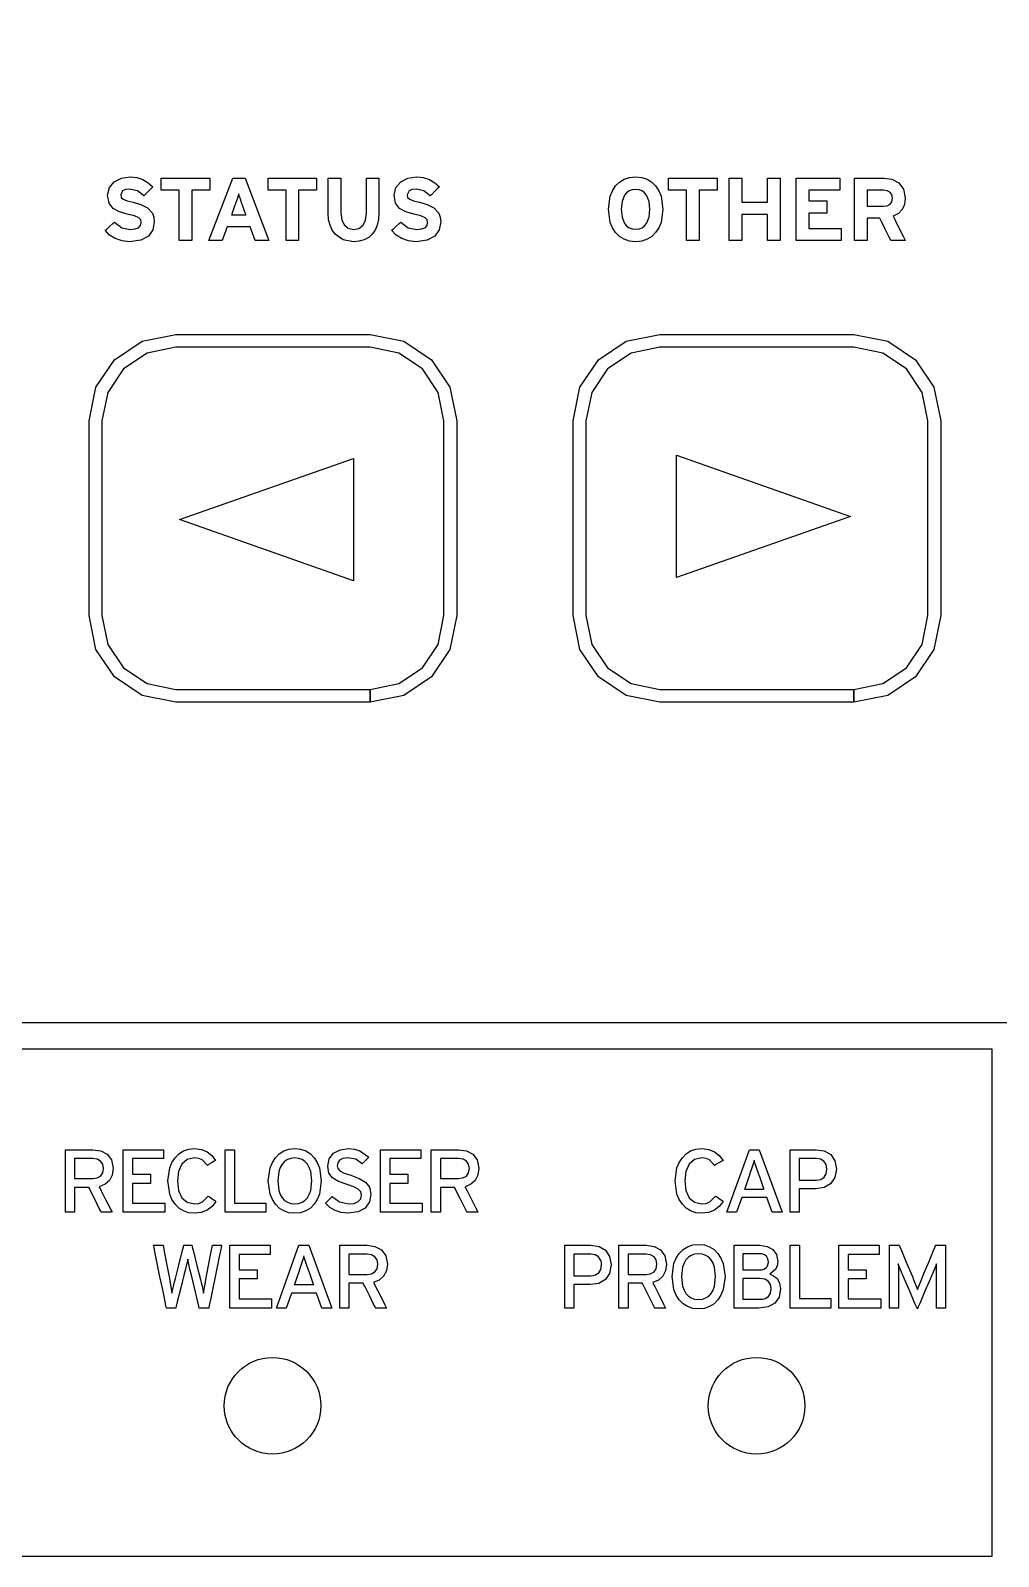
# Model space of a CAD drawing. Extents: x 0.4 to 9, y 0.3 to 17.6.
# Drawn here: x 3.924 to 5.424, y 9.754 to 12.12 of the extents above; entities that cross this region are included whole.
import ezdxf

# ---------------------------------------------------------------- set-up
doc = ezdxf.new("R2010")
doc.units = 0
doc.header["$MEASUREMENT"] = 0
doc.layers.get('0').update_dxf_attribs({"linetype": 'CONTINUOUS'})

msp = doc.modelspace()

# ---------------------------------------------------------------- linework, layer by layer
at = {"color": 7}
for points in [[(5.8565, 10.5811), (4.6613, 10.5811), (3.4661, 10.5811), (2.4235, 10.5811), (1.6861, 10.5811), (1.4795, 10.5811), (1.4064, 10.5811), (1.4064, 10.7442), (1.4064, 11.174), (1.4064, 12.4784), (1.4064, 13.7828), (1.4064, 14.2126), (1.4064, 14.3756), (1.4864, 14.4557)], [(4.0775, 11.7923), (4.0657, 11.7936), (4.0552, 11.7971), (4.0464, 11.8026), (4.0397, 11.81), (4.0419, 11.8119), (4.0467, 11.8162), (4.0516, 11.8205), (4.0538, 11.8225), (4.0652, 11.814), (4.0785, 11.8113), (4.086, 11.812), (4.0913, 11.8139), (4.0944, 11.8172), (4.0955, 11.8218), (4.0946, 11.826), (4.0915, 11.8293), (4.0849, 11.8322), (4.0738, 11.8351), (4.0615, 11.8386), (4.0519, 11.8439), (4.0456, 11.8521), (4.0434, 11.8642), (4.0461, 11.8761), (4.0536, 11.8851), (4.0647, 11.8907), (4.0782, 11.8927), (4.0888, 11.8917), (4.0981, 11.8886), (4.1063, 11.8838), (4.1136, 11.8774), (4.1114, 11.8753), (4.1066, 11.8705), (4.1017, 11.8657), (4.0995, 11.8635), (4.0895, 11.871), (4.0775, 11.8737), (4.0709, 11.873), (4.0666, 11.871), (4.0636, 11.8649), (4.0645, 11.861), (4.0675, 11.8581), (4.0735, 11.8557), (4.0831, 11.8534), (4.0947, 11.8501), (4.1051, 11.8449), (4.1127, 11.8364), (4.1149, 11.8305), (4.1156, 11.8232), (4.1134, 11.8106), (4.1065, 11.8009), (4.0946, 11.7946), (4.0775, 11.7923)], [(4.4245, 11.7923), (4.4085, 11.7953), (4.396, 11.8038), (4.3914, 11.8101), (4.388, 11.8177), (4.3859, 11.8264), (4.3852, 11.8364), (4.3852, 11.8388), (4.3852, 11.8449), (4.3852, 11.8637), (4.3852, 11.8825), (4.3852, 11.8887), (4.3852, 11.891), (4.3883, 11.891), (4.395, 11.891), (4.4017, 11.891), (4.4047, 11.891), (4.4047, 11.8887), (4.4047, 11.8825), (4.4047, 11.8639), (4.4047, 11.8452), (4.4047, 11.8391), (4.4047, 11.8368), (4.4061, 11.8262), (4.41, 11.8182), (4.4162, 11.8131), (4.4245, 11.8113), (4.4329, 11.813), (4.4392, 11.818), (4.4432, 11.8259), (4.4445, 11.8364), (4.4445, 11.8388), (4.4445, 11.8449), (4.4445, 11.8637), (4.4445, 11.8825), (4.4445, 11.8887), (4.4445, 11.891), (4.4476, 11.891), (4.4542, 11.891), (4.4609, 11.891), (4.4639, 11.891), (4.4639, 11.8887), (4.4639, 11.8825), (4.4639, 11.8639), (4.4639, 11.8452), (4.4639, 11.8391), (4.4639, 11.8368), (4.4632, 11.8268), (4.4612, 11.8179), (4.458, 11.8103), (4.4535, 11.804), (4.4479, 11.799), (4.4411, 11.7953), (4.4333, 11.7931), (4.4245, 11.7923)], [(4.5213, 11.7923), (4.5096, 11.7936), (4.4991, 11.7971), (4.4903, 11.8026), (4.4835, 11.81), (4.4857, 11.8119), (4.4906, 11.8162), (4.4954, 11.8205), (4.4976, 11.8225), (4.5091, 11.814), (4.5224, 11.8113), (4.5299, 11.812), (4.5352, 11.8139), (4.5383, 11.8172), (4.5393, 11.8218), (4.5385, 11.826), (4.5354, 11.8293), (4.5289, 11.8322), (4.5178, 11.8351), (4.5054, 11.8386), (4.4958, 11.8439), (4.4895, 11.8521), (4.4873, 11.8642), (4.49, 11.8761), (4.4975, 11.8851), (4.5085, 11.8907), (4.522, 11.8927), (4.5326, 11.8917), (4.542, 11.8886), (4.5502, 11.8838), (4.5575, 11.8774), (4.5553, 11.8753), (4.5504, 11.8705), (4.5456, 11.8657), (4.5434, 11.8635), (4.5333, 11.871), (4.5213, 11.8737), (4.5147, 11.873), (4.5105, 11.871), (4.5074, 11.8649), (4.5083, 11.861), (4.5115, 11.8581), (4.5175, 11.8557), (4.5269, 11.8534), (4.5385, 11.8501), (4.549, 11.8449), (4.5566, 11.8364), (4.5587, 11.8305), (4.5595, 11.8232), (4.5573, 11.8106), (4.5503, 11.8009), (4.5385, 11.7946), (4.5213, 11.7923)], [(4.8616, 11.7923), (4.8522, 11.7933), (4.8438, 11.796), (4.8366, 11.8004), (4.8305, 11.8064), (4.8257, 11.8137), (4.8223, 11.8222), (4.8194, 11.8425), (4.8223, 11.8628), (4.8257, 11.8714), (4.8305, 11.8787), (4.8366, 11.8846), (4.8438, 11.889), (4.8522, 11.8918), (4.8616, 11.8927), (4.871, 11.8918), (4.8794, 11.889), (4.8866, 11.8846), (4.8926, 11.8787), (4.8975, 11.8714), (4.901, 11.8628), (4.9038, 11.8425), (4.901, 11.8222), (4.8975, 11.8137), (4.8926, 11.8064), (4.8866, 11.8004), (4.8794, 11.796), (4.871, 11.7933), (4.8616, 11.7923)], [(5.2572, 11.794), (5.2564, 11.7955), (5.2544, 11.7995), (5.2484, 11.8115), (5.2424, 11.8235), (5.2404, 11.8275), (5.2397, 11.829), (5.2367, 11.829), (5.2299, 11.829), (5.2232, 11.829), (5.2202, 11.829), (5.2202, 11.8275), (5.2202, 11.8235), (5.2202, 11.8115), (5.2202, 11.7995), (5.2202, 11.7955), (5.2202, 11.794), (5.2172, 11.794), (5.2105, 11.794), (5.2038, 11.794), (5.2007, 11.794), (5.2007, 11.7951), (5.2007, 11.7982), (5.2007, 11.8092), (5.2007, 11.8247), (5.2007, 11.8425), (5.2007, 11.8603), (5.2007, 11.8759), (5.2007, 11.8868), (5.2007, 11.8899), (5.2007, 11.891), (5.2026, 11.891), (5.2078, 11.891), (5.2233, 11.891), (5.2389, 11.891), (5.244, 11.891), (5.246, 11.891), (5.2589, 11.8891), (5.2695, 11.8833), (5.2767, 11.8737), (5.2794, 11.8601), (5.2782, 11.8502), (5.2748, 11.8422), (5.269, 11.8361), (5.2609, 11.8317), (5.2617, 11.83), (5.2638, 11.8258), (5.2701, 11.8128), (5.2765, 11.7999), (5.2786, 11.7956), (5.2794, 11.794), (5.2759, 11.794), (5.2683, 11.794), (5.2606, 11.794), (5.2572, 11.794)], [(4.2513, 11.8517), (4.2485, 11.86), (4.2474, 11.8636), (4.2465, 11.8666), (4.2456, 11.8636), (4.2444, 11.86), (4.2416, 11.8517), (4.2413, 11.8509), (4.2406, 11.8489), (4.2385, 11.8429), (4.2363, 11.8368), (4.2356, 11.8348), (4.2353, 11.834), (4.2363, 11.834), (4.2388, 11.834), (4.2464, 11.834), (4.2541, 11.834), (4.2566, 11.834), (4.2575, 11.834), (4.2573, 11.8348), (4.2566, 11.8368), (4.2544, 11.8429), (4.2522, 11.8489), (4.2515, 11.8509), (4.2513, 11.8517)], [(4.8616, 11.8734), (4.8561, 11.8728), (4.8515, 11.871), (4.8477, 11.8682), (4.8446, 11.8644), (4.8407, 11.8546), (4.8394, 11.8425), (4.8407, 11.8304), (4.8446, 11.8206), (4.8477, 11.8169), (4.8515, 11.814), (4.8561, 11.8123), (4.8616, 11.8117), (4.8671, 11.8123), (4.8717, 11.814), (4.8755, 11.8169), (4.8786, 11.8206), (4.8826, 11.8304), (4.8838, 11.8425), (4.8826, 11.8546), (4.8786, 11.8644), (4.8755, 11.8682), (4.8717, 11.871), (4.8671, 11.8728), (4.8616, 11.8734)], [(5.2456, 11.872), (5.2445, 11.872), (5.2417, 11.872), (5.2329, 11.872), (5.2242, 11.872), (5.2213, 11.872), (5.2202, 11.872), (5.2202, 11.871), (5.2202, 11.8681), (5.2202, 11.8596), (5.2202, 11.8511), (5.2202, 11.8483), (5.2202, 11.8473), (5.2213, 11.8473), (5.2242, 11.8473), (5.2329, 11.8473), (5.2417, 11.8473), (5.2445, 11.8473), (5.2456, 11.8473), (5.2516, 11.848), (5.256, 11.8504), (5.2586, 11.8543), (5.2595, 11.8598), (5.2586, 11.8654), (5.2558, 11.8692), (5.2515, 11.8713), (5.2456, 11.872)], [(4.1492, 11.0782), (4.0968, 11.0889), (4.054, 11.1176), (4.0252, 11.1602), (4.0146, 11.2125), (4.0146, 11.2125), (4.0146, 11.2255), (4.0146, 11.2597), (4.0146, 11.3634), (4.0146, 11.4671), (4.0146, 11.5013), (4.0146, 11.5143), (4.0252, 11.5665), (4.054, 11.6091), (4.0968, 11.6379), (4.1492, 11.6486), (4.1492, 11.6486), (4.1621, 11.6486), (4.1962, 11.6486), (4.2996, 11.6486), (4.403, 11.6486), (4.437, 11.6486), (4.45, 11.6486), (4.5024, 11.6379), (4.5451, 11.6091), (4.5739, 11.5665), (4.5846, 11.5143), (4.5846, 11.5143), (4.5846, 11.5013), (4.5846, 11.4671), (4.5846, 11.3634), (4.5846, 11.2597), (4.5846, 11.2255), (4.5846, 11.2125), (4.5739, 11.1602), (4.5451, 11.1176), (4.5024, 11.0889), (4.45, 11.0782), (4.45, 11.0782), (4.45, 11.0884), (4.45, 11.0982), (4.4947, 11.1072), (4.5311, 11.1317), (4.5556, 11.168), (4.5646, 11.2125), (4.5646, 11.2125), (4.5646, 11.2255), (4.5646, 11.2597), (4.5646, 11.3634), (4.5646, 11.4671), (4.5646, 11.5013), (4.5646, 11.5143), (4.5556, 11.5587), (4.5311, 11.5951), (4.4947, 11.6196), (4.45, 11.6286), (4.45, 11.6286), (4.437, 11.6286), (4.403, 11.6286), (4.2996, 11.6286), (4.1962, 11.6286), (4.1621, 11.6286), (4.1492, 11.6286), (4.1045, 11.6196), (4.0681, 11.5951), (4.0436, 11.5587), (4.0346, 11.5143), (4.0346, 11.5143), (4.0346, 11.5013), (4.0346, 11.4671), (4.0346, 11.3634), (4.0346, 11.2597), (4.0346, 11.2255), (4.0346, 11.2125), (4.0436, 11.168), (4.0681, 11.1317), (4.1045, 11.1072), (4.1492, 11.0982), (4.1492, 11.0982), (4.1621, 11.0982), (4.1962, 11.0982), (4.2996, 11.0982), (4.403, 11.0982), (4.437, 11.0982), (4.45, 11.0982), (4.45, 11.0884), (4.45, 11.0782), (4.437, 11.0782), (4.403, 11.0782), (4.2996, 11.0782), (4.1962, 11.0782), (4.1621, 11.0782), (4.1492, 11.0782), (4.1492, 11.0782)], [(4.8993, 11.0782), (4.8468, 11.0889), (4.8041, 11.1176), (4.7753, 11.1602), (4.7646, 11.2125), (4.7646, 11.2125), (4.7646, 11.2255), (4.7646, 11.2597), (4.7646, 11.3634), (4.7646, 11.4671), (4.7646, 11.5013), (4.7646, 11.5143), (4.7753, 11.5665), (4.8041, 11.6091), (4.8468, 11.6379), (4.8993, 11.6486), (4.8993, 11.6486), (4.9122, 11.6486), (4.9463, 11.6486), (5.0496, 11.6486), (5.153, 11.6486), (5.1871, 11.6486), (5.2, 11.6486), (5.2524, 11.6379), (5.2952, 11.6091), (5.324, 11.5665), (5.3346, 11.5143), (5.3346, 11.5143), (5.3346, 11.5013), (5.3346, 11.4671), (5.3346, 11.3634), (5.3346, 11.2597), (5.3346, 11.2255), (5.3346, 11.2125), (5.324, 11.1602), (5.2952, 11.1176), (5.2524, 11.0889), (5.2, 11.0782), (5.2, 11.0782), (5.2, 11.0884), (5.2, 11.0982), (5.2448, 11.1072), (5.2812, 11.1317), (5.3057, 11.168), (5.3146, 11.2125), (5.3146, 11.2125), (5.3146, 11.2255), (5.3146, 11.2597), (5.3146, 11.3634), (5.3146, 11.4671), (5.3146, 11.5013), (5.3146, 11.5143), (5.3057, 11.5587), (5.2812, 11.5951), (5.2448, 11.6196), (5.2, 11.6286), (5.2, 11.6286), (5.1871, 11.6286), (5.153, 11.6286), (5.0496, 11.6286), (4.9463, 11.6286), (4.9122, 11.6286), (4.8993, 11.6286), (4.8546, 11.6196), (4.8182, 11.5951), (4.7936, 11.5587), (4.7846, 11.5143), (4.7846, 11.5143), (4.7846, 11.5013), (4.7846, 11.4671), (4.7846, 11.3634), (4.7846, 11.2597), (4.7846, 11.2255), (4.7846, 11.2125), (4.7936, 11.168), (4.8182, 11.1317), (4.8546, 11.1072), (4.8993, 11.0982), (4.8993, 11.0982), (4.9122, 11.0982), (4.9463, 11.0982), (5.0496, 11.0982), (5.153, 11.0982), (5.1871, 11.0982), (5.2, 11.0982), (5.2, 11.0884), (5.2, 11.0782), (5.1871, 11.0782), (5.153, 11.0782), (5.0496, 11.0782), (4.9463, 11.0782), (4.9122, 11.0782), (4.8993, 11.0782), (4.8993, 11.0782)], [(4.0304, 10.3271), (4.0312, 10.3254), (4.0335, 10.3209), (4.0403, 10.3073), (4.0471, 10.2937), (4.0493, 10.2892), (4.0502, 10.2875), (4.0476, 10.2875), (4.0418, 10.2875), (4.036, 10.2875), (4.0334, 10.2875), (4.0326, 10.2891), (4.0304, 10.2935), (4.0238, 10.3066), (4.0172, 10.3198), (4.0151, 10.3241), (4.0142, 10.3258), (4.0108, 10.3258), (4.0032, 10.3258), (3.9957, 10.3258), (3.9922, 10.3258), (3.9922, 10.3241), (3.9922, 10.3198), (3.9922, 10.3066), (3.9922, 10.2935), (3.9922, 10.2891), (3.9922, 10.2875), (3.99, 10.2875), (3.9851, 10.2875), (3.9802, 10.2875), (3.978, 10.2875), (3.978, 10.2886), (3.978, 10.2916), (3.978, 10.3026), (3.978, 10.3182), (3.978, 10.336), (3.978, 10.3538), (3.978, 10.3693), (3.978, 10.3803), (3.978, 10.3834), (3.978, 10.3845), (3.9798, 10.3845), (3.9846, 10.3845), (3.9992, 10.3845), (4.0139, 10.3845), (4.0187, 10.3845), (4.0205, 10.3845), (4.0326, 10.3828), (4.0426, 10.3775), (4.0494, 10.3686), (4.0519, 10.3556), (4.0504, 10.3451), (4.0461, 10.3368), (4.0393, 10.3308), (4.0304, 10.3271)], [(4.0205, 10.3709), (4.0193, 10.3709), (4.0161, 10.3709), (4.0064, 10.3709), (3.9966, 10.3709), (3.9934, 10.3709), (3.9922, 10.3709), (3.9922, 10.3695), (3.9922, 10.366), (3.9922, 10.3553), (3.9922, 10.3446), (3.9922, 10.341), (3.9922, 10.3397), (3.9934, 10.3397), (3.9966, 10.3397), (4.0064, 10.3397), (4.0161, 10.3397), (4.0193, 10.3397), (4.0205, 10.3397), (4.0273, 10.3407), (4.0325, 10.3436), (4.0359, 10.3484), (4.0371, 10.3553), (4.0359, 10.362), (4.0325, 10.3669), (4.0273, 10.3699), (4.0205, 10.3709)], [(4.1779, 10.2858), (4.1688, 10.2867), (4.1608, 10.2895), (4.1537, 10.2939), (4.1478, 10.2998), (4.143, 10.3071), (4.1395, 10.3157), (4.1367, 10.336), (4.1395, 10.3563), (4.143, 10.3648), (4.1478, 10.3721), (4.1537, 10.378), (4.1608, 10.3825), (4.1688, 10.3852), (4.1779, 10.3861), (4.1887, 10.385), (4.1977, 10.3814), (4.205, 10.3757), (4.2107, 10.3678), (4.2087, 10.3666), (4.2043, 10.3639), (4.1999, 10.3613), (4.1979, 10.36), (4.1898, 10.3687), (4.1845, 10.3709), (4.1779, 10.3716), (4.1666, 10.3691), (4.1584, 10.3619), (4.1534, 10.3507), (4.1517, 10.336), (4.1534, 10.3212), (4.1584, 10.31), (4.1666, 10.3029), (4.1779, 10.3004), (4.1847, 10.3012), (4.1904, 10.3035), (4.1992, 10.3126), (4.2011, 10.3113), (4.2052, 10.3085), (4.2094, 10.3057), (4.2113, 10.3044), (4.2052, 10.2965), (4.1974, 10.2907), (4.1882, 10.287), (4.1779, 10.2858)], [(4.3333, 10.2858), (4.3244, 10.2867), (4.3163, 10.2895), (4.3093, 10.2939), (4.3034, 10.2998), (4.2987, 10.3071), (4.2952, 10.3157), (4.2923, 10.336), (4.2952, 10.3563), (4.2987, 10.3648), (4.3034, 10.3721), (4.3093, 10.378), (4.3163, 10.3825), (4.3244, 10.3852), (4.3333, 10.3861), (4.3423, 10.3852), (4.3504, 10.3825), (4.3575, 10.378), (4.3634, 10.3721), (4.3682, 10.3648), (4.3716, 10.3563), (4.3745, 10.336), (4.3716, 10.3157), (4.3682, 10.3071), (4.3634, 10.2998), (4.3575, 10.2939), (4.3504, 10.2895), (4.3423, 10.2867), (4.3333, 10.2858)], [(4.3333, 10.3716), (4.3273, 10.3709), (4.3221, 10.3691), (4.3176, 10.366), (4.3138, 10.3619), (4.3109, 10.3568), (4.3088, 10.3507), (4.307, 10.336), (4.3088, 10.3212), (4.3109, 10.3152), (4.3138, 10.31), (4.3176, 10.3059), (4.3221, 10.3029), (4.3273, 10.301), (4.3333, 10.3004), (4.3394, 10.301), (4.3447, 10.3029), (4.3492, 10.3059), (4.353, 10.31), (4.3559, 10.3152), (4.3581, 10.3212), (4.3598, 10.336), (4.3581, 10.3507), (4.3559, 10.3568), (4.353, 10.3619), (4.3492, 10.366), (4.3447, 10.3691), (4.3394, 10.3709), (4.3333, 10.3716)], [(4.4154, 10.2858), (4.4052, 10.2869), (4.3959, 10.2901), (4.3877, 10.2951), (4.3808, 10.3017), (4.3824, 10.3033), (4.3861, 10.3068), (4.3897, 10.3103), (4.3913, 10.3119), (4.4029, 10.3035), (4.4166, 10.3004), (4.4254, 10.3012), (4.4317, 10.3039), (4.4355, 10.3082), (4.4367, 10.3143), (4.4356, 10.3193), (4.4318, 10.3234), (4.425, 10.327), (4.4147, 10.3305), (4.4013, 10.3351), (4.3918, 10.3406), (4.3862, 10.3481), (4.3844, 10.359), (4.3868, 10.3704), (4.3936, 10.3789), (4.4038, 10.3843), (4.4164, 10.3861), (4.4257, 10.3853), (4.4341, 10.3827), (4.4483, 10.3729), (4.4467, 10.3713), (4.4431, 10.3677), (4.4395, 10.3641), (4.4379, 10.3624), (4.4279, 10.3696), (4.4152, 10.3719), (4.4079, 10.3709), (4.4029, 10.3682), (4.4, 10.3643), (4.3991, 10.3597), (4.4001, 10.3552), (4.4034, 10.3515), (4.4099, 10.3482), (4.4203, 10.3448), (4.4332, 10.34), (4.443, 10.3342), (4.4492, 10.3263), (4.4513, 10.3153), (4.4492, 10.3034), (4.4427, 10.294), (4.4315, 10.288), (4.4154, 10.2858)], [(4.5973, 10.3271), (4.5982, 10.3254), (4.6004, 10.3209), (4.6072, 10.3073), (4.614, 10.2937), (4.6163, 10.2892), (4.6171, 10.2875), (4.6145, 10.2875), (4.6087, 10.2875), (4.603, 10.2875), (4.6004, 10.2875), (4.5995, 10.2891), (4.5973, 10.2935), (4.5907, 10.3066), (4.584, 10.3198), (4.5819, 10.3241), (4.581, 10.3258), (4.5776, 10.3258), (4.57, 10.3258), (4.5624, 10.3258), (4.559, 10.3258), (4.559, 10.3241), (4.559, 10.3198), (4.559, 10.3066), (4.559, 10.2935), (4.559, 10.2891), (4.559, 10.2875), (4.5568, 10.2875), (4.5519, 10.2875), (4.547, 10.2875), (4.5447, 10.2875), (4.5447, 10.2886), (4.5447, 10.2916), (4.5447, 10.3026), (4.5447, 10.3182), (4.5447, 10.336), (4.5447, 10.3538), (4.5447, 10.3693), (4.5447, 10.3803), (4.5447, 10.3834), (4.5447, 10.3845), (4.5466, 10.3845), (4.5514, 10.3845), (4.566, 10.3845), (4.5807, 10.3845), (4.5855, 10.3845), (4.5873, 10.3845), (4.5994, 10.3828), (4.6093, 10.3775), (4.6161, 10.3686), (4.6187, 10.3556), (4.6172, 10.3451), (4.6129, 10.3368), (4.6061, 10.3308), (4.5973, 10.3271)], [(4.5873, 10.3709), (4.5861, 10.3709), (4.5829, 10.3709), (4.5731, 10.3709), (4.5634, 10.3709), (4.5602, 10.3709), (4.559, 10.3709), (4.559, 10.3695), (4.559, 10.366), (4.559, 10.3553), (4.559, 10.3446), (4.559, 10.341), (4.559, 10.3397), (4.5602, 10.3397), (4.5634, 10.3397), (4.5731, 10.3397), (4.5829, 10.3397), (4.5861, 10.3397), (4.5873, 10.3397), (4.594, 10.3407), (4.5993, 10.3436), (4.6027, 10.3484), (4.6039, 10.3553), (4.6027, 10.362), (4.5994, 10.3669), (4.5941, 10.3699), (4.5873, 10.3709)], [(4.964, 10.2858), (4.955, 10.2867), (4.9469, 10.2895), (4.9399, 10.2939), (4.934, 10.2998), (4.9292, 10.3071), (4.9257, 10.3157), (4.9228, 10.336), (4.9257, 10.3563), (4.9292, 10.3648), (4.934, 10.3721), (4.9399, 10.378), (4.9469, 10.3825), (4.955, 10.3852), (4.964, 10.3861), (4.9749, 10.385), (4.9839, 10.3814), (4.9913, 10.3757), (4.9971, 10.3678), (4.995, 10.3666), (4.9906, 10.3639), (4.9861, 10.3613), (4.984, 10.36), (4.9759, 10.3687), (4.9707, 10.3709), (4.964, 10.3716), (4.9528, 10.3691), (4.9446, 10.3619), (4.9396, 10.3507), (4.9379, 10.336), (4.9396, 10.3212), (4.9446, 10.31), (4.9528, 10.3029), (4.964, 10.3004), (4.9709, 10.3012), (4.9765, 10.3035), (4.9854, 10.3126), (4.9873, 10.3113), (4.9914, 10.3085), (4.9955, 10.3057), (4.9974, 10.3044), (4.9913, 10.2965), (4.9836, 10.2907), (4.9744, 10.287), (4.964, 10.2858)], [(5.0527, 10.3458), (5.0485, 10.3581), (5.0466, 10.364), (5.0454, 10.3682), (5.0441, 10.364), (5.0424, 10.3581), (5.0383, 10.3458), (5.0379, 10.3448), (5.0371, 10.3423), (5.0344, 10.3346), (5.0317, 10.3269), (5.0308, 10.3244), (5.0305, 10.3234), (5.0318, 10.3234), (5.0352, 10.3234), (5.0455, 10.3234), (5.0558, 10.3234), (5.0592, 10.3234), (5.0605, 10.3234), (5.0602, 10.3244), (5.0593, 10.3269), (5.0566, 10.3346), (5.0539, 10.3423), (5.053, 10.3448), (5.0527, 10.3458)], [(5.1407, 10.3238), (5.1396, 10.3238), (5.1367, 10.3238), (5.128, 10.3238), (5.1192, 10.3238), (5.1163, 10.3238), (5.1153, 10.3238), (5.1153, 10.3222), (5.1153, 10.3181), (5.1153, 10.3056), (5.1153, 10.2931), (5.1153, 10.289), (5.1153, 10.2875), (5.113, 10.2875), (5.1081, 10.2875), (5.1032, 10.2875), (5.101, 10.2875), (5.101, 10.2886), (5.101, 10.2916), (5.101, 10.3026), (5.101, 10.3182), (5.101, 10.336), (5.101, 10.3538), (5.101, 10.3693), (5.101, 10.3803), (5.101, 10.3834), (5.101, 10.3845), (5.1028, 10.3845), (5.1073, 10.3845), (5.1213, 10.3845), (5.1352, 10.3845), (5.1398, 10.3845), (5.1415, 10.3845), (5.154, 10.3826), (5.164, 10.3769), (5.1705, 10.3674), (5.1729, 10.3543), (5.1705, 10.3411), (5.1638, 10.3315), (5.1537, 10.3257), (5.1407, 10.3238)], [(5.1414, 10.3709), (5.1402, 10.3709), (5.1373, 10.3709), (5.1283, 10.3709), (5.1193, 10.3709), (5.1164, 10.3709), (5.1153, 10.3709), (5.1153, 10.3694), (5.1153, 10.3656), (5.1153, 10.3603), (5.1153, 10.3541), (5.1153, 10.3479), (5.1153, 10.3426), (5.1153, 10.3388), (5.1153, 10.3373), (5.1164, 10.3373), (5.1193, 10.3373), (5.1283, 10.3373), (5.1373, 10.3373), (5.1402, 10.3373), (5.1414, 10.3373), (5.1452, 10.3376), (5.1486, 10.3385), (5.1538, 10.3419), (5.1569, 10.3472), (5.158, 10.3543), (5.1568, 10.3613), (5.1535, 10.3665), (5.1483, 10.3698), (5.1414, 10.3709)], [(4.2001, 10.139), (4.1978, 10.139), (4.1927, 10.139), (4.1876, 10.139), (4.1853, 10.139), (4.1847, 10.1417), (4.183, 10.1488), (4.1778, 10.1703), (4.1726, 10.1919), (4.1709, 10.199), (4.1702, 10.2017), (4.1675, 10.2149), (4.1646, 10.2017), (4.164, 10.199), (4.1622, 10.1919), (4.1567, 10.1703), (4.1513, 10.1488), (4.1495, 10.1417), (4.1489, 10.139), (4.1466, 10.139), (4.1417, 10.139), (4.1367, 10.139), (4.1345, 10.139), (4.1342, 10.14), (4.1336, 10.1431), (4.1314, 10.1542), (4.1282, 10.1697), (4.1245, 10.1876), (4.1209, 10.2055), (4.1177, 10.2211), (4.1155, 10.2321), (4.1148, 10.2352), (4.1146, 10.2363), (4.1169, 10.2363), (4.1219, 10.2363), (4.1269, 10.2363), (4.1292, 10.2363), (4.1297, 10.2336), (4.131, 10.2267), (4.135, 10.2056), (4.1391, 10.1845), (4.1404, 10.1775), (4.1409, 10.1749), (4.1431, 10.162), (4.1458, 10.1749), (4.1465, 10.1775), (4.1483, 10.1845), (4.1536, 10.2056), (4.159, 10.2267), (4.1607, 10.2336), (4.1614, 10.2363), (4.1633, 10.2363), (4.1676, 10.2363), (4.1719, 10.2363), (4.1738, 10.2363), (4.1745, 10.2336), (4.1763, 10.2265), (4.1818, 10.2049), (4.1872, 10.1833), (4.189, 10.1762), (4.1897, 10.1735), (4.1919, 10.162), (4.194, 10.1735), (4.1945, 10.1762), (4.1958, 10.1833), (4.1999, 10.2049), (4.204, 10.2265), (4.2053, 10.2336), (4.2058, 10.2363), (4.208, 10.2363), (4.2129, 10.2363), (4.2177, 10.2363), (4.2199, 10.2363), (4.2197, 10.2352), (4.2191, 10.2321), (4.2168, 10.2211), (4.2136, 10.2055), (4.21, 10.1876), (4.2063, 10.1697), (4.2032, 10.1542), (4.2009, 10.1431), (4.2003, 10.14), (4.2001, 10.139)], [(4.4556, 10.1786), (4.4564, 10.1769), (4.4587, 10.1724), (4.4655, 10.1588), (4.4723, 10.1452), (4.4746, 10.1407), (4.4754, 10.139), (4.4728, 10.139), (4.467, 10.139), (4.4612, 10.139), (4.4586, 10.139), (4.4578, 10.1406), (4.4556, 10.145), (4.449, 10.1583), (4.4423, 10.1716), (4.4401, 10.176), (4.4393, 10.1776), (4.4358, 10.1776), (4.4283, 10.1776), (4.4207, 10.1776), (4.4172, 10.1776), (4.4172, 10.176), (4.4172, 10.1716), (4.4172, 10.1583), (4.4172, 10.145), (4.4172, 10.1406), (4.4172, 10.139), (4.415, 10.139), (4.4101, 10.139), (4.4052, 10.139), (4.403, 10.139), (4.403, 10.14), (4.403, 10.1431), (4.403, 10.1542), (4.403, 10.1697), (4.403, 10.1876), (4.403, 10.2055), (4.403, 10.2211), (4.403, 10.2321), (4.403, 10.2352), (4.403, 10.2363), (4.4048, 10.2363), (4.4097, 10.2363), (4.4243, 10.2363), (4.4389, 10.2363), (4.4437, 10.2363), (4.4456, 10.2363), (4.4576, 10.2345), (4.4676, 10.2292), (4.4744, 10.2201), (4.4769, 10.2071), (4.4754, 10.1967), (4.4711, 10.1884), (4.4644, 10.1824), (4.4556, 10.1786)], [(4.4456, 10.2224), (4.4443, 10.2224), (4.4411, 10.2224), (4.4314, 10.2224), (4.4217, 10.2224), (4.4185, 10.2224), (4.4172, 10.2224), (4.4172, 10.221), (4.4172, 10.2175), (4.4172, 10.2068), (4.4172, 10.1961), (4.4172, 10.1925), (4.4172, 10.1912), (4.4185, 10.1912), (4.4217, 10.1912), (4.4314, 10.1912), (4.4411, 10.1912), (4.4443, 10.1912), (4.4456, 10.1912), (4.4523, 10.1921), (4.4576, 10.195), (4.461, 10.1999), (4.4622, 10.2068), (4.461, 10.2135), (4.4576, 10.2184), (4.4524, 10.2214), (4.4456, 10.2224)], [(4.7914, 10.1752), (4.7903, 10.1752), (4.7875, 10.1752), (4.7787, 10.1752), (4.77, 10.1752), (4.7671, 10.1752), (4.766, 10.1752), (4.766, 10.1737), (4.766, 10.1696), (4.766, 10.1571), (4.766, 10.1446), (4.766, 10.1405), (4.766, 10.139), (4.7638, 10.139), (4.7589, 10.139), (4.754, 10.139), (4.7518, 10.139), (4.7518, 10.14), (4.7518, 10.1431), (4.7518, 10.1542), (4.7518, 10.1697), (4.7518, 10.1876), (4.7518, 10.2055), (4.7518, 10.2211), (4.7518, 10.2321), (4.7518, 10.2352), (4.7518, 10.2363), (4.7535, 10.2363), (4.7581, 10.2363), (4.7721, 10.2363), (4.7861, 10.2363), (4.7907, 10.2363), (4.7924, 10.2363), (4.8049, 10.2344), (4.8148, 10.2286), (4.8213, 10.2191), (4.8236, 10.2058), (4.8213, 10.1925), (4.8147, 10.183), (4.8045, 10.1772), (4.7914, 10.1752)], [(4.7921, 10.2224), (4.791, 10.2224), (4.788, 10.2224), (4.7791, 10.2224), (4.7701, 10.2224), (4.7671, 10.2224), (4.766, 10.2224), (4.766, 10.2209), (4.766, 10.2172), (4.766, 10.2119), (4.766, 10.2058), (4.766, 10.1997), (4.766, 10.1943), (4.766, 10.1906), (4.766, 10.1891), (4.7671, 10.1891), (4.7701, 10.1891), (4.7791, 10.1891), (4.788, 10.1891), (4.791, 10.1891), (4.7921, 10.1891), (4.796, 10.1894), (4.7995, 10.1903), (4.8047, 10.1936), (4.8078, 10.1989), (4.8089, 10.2058), (4.8086, 10.2096), (4.8077, 10.2129), (4.8043, 10.2181), (4.799, 10.2213), (4.7921, 10.2224)], [(4.8881, 10.1786), (4.8889, 10.1769), (4.8912, 10.1724), (4.898, 10.1588), (4.9048, 10.1452), (4.9071, 10.1407), (4.9079, 10.139), (4.9053, 10.139), (4.8995, 10.139), (4.8937, 10.139), (4.8911, 10.139), (4.8903, 10.1406), (4.8881, 10.145), (4.8815, 10.1583), (4.8748, 10.1716), (4.8726, 10.176), (4.8718, 10.1776), (4.8683, 10.1776), (4.8608, 10.1776), (4.8532, 10.1776), (4.8498, 10.1776), (4.8498, 10.176), (4.8498, 10.1716), (4.8498, 10.1583), (4.8498, 10.145), (4.8498, 10.1406), (4.8498, 10.139), (4.8475, 10.139), (4.8426, 10.139), (4.8377, 10.139), (4.8355, 10.139), (4.8355, 10.14), (4.8355, 10.1431), (4.8355, 10.1542), (4.8355, 10.1697), (4.8355, 10.1876), (4.8355, 10.2055), (4.8355, 10.2211), (4.8355, 10.2321), (4.8355, 10.2352), (4.8355, 10.2363), (4.8373, 10.2363), (4.8422, 10.2363), (4.8568, 10.2363), (4.8714, 10.2363), (4.8762, 10.2363), (4.8781, 10.2363), (4.8901, 10.2345), (4.9001, 10.2292), (4.9069, 10.2201), (4.9094, 10.2071), (4.9079, 10.1967), (4.9036, 10.1884), (4.8969, 10.1824), (4.8881, 10.1786)], [(4.8781, 10.2224), (4.8768, 10.2224), (4.8736, 10.2224), (4.8639, 10.2224), (4.8542, 10.2224), (4.851, 10.2224), (4.8498, 10.2224), (4.8498, 10.221), (4.8498, 10.2175), (4.8498, 10.2068), (4.8498, 10.1961), (4.8498, 10.1925), (4.8498, 10.1912), (4.851, 10.1912), (4.8542, 10.1912), (4.8639, 10.1912), (4.8736, 10.1912), (4.8768, 10.1912), (4.8781, 10.1912), (4.8848, 10.1921), (4.8901, 10.195), (4.8935, 10.1999), (4.8947, 10.2068), (4.8935, 10.2135), (4.8901, 10.2184), (4.8849, 10.2214), (4.8781, 10.2224)], [(4.9591, 10.1376), (4.9501, 10.1385), (4.9421, 10.1413), (4.9351, 10.1457), (4.9292, 10.1516), (4.9244, 10.1589), (4.921, 10.1675), (4.9181, 10.1878), (4.921, 10.2079), (4.9244, 10.2164), (4.9292, 10.2236), (4.9351, 10.2295), (4.9421, 10.2339), (4.9501, 10.2367), (4.9591, 10.2376), (4.9681, 10.2367), (4.9762, 10.2339), (4.9832, 10.2295), (4.9892, 10.2236), (4.9939, 10.2164), (4.9974, 10.2079), (5.0003, 10.1878), (4.9974, 10.1675), (4.9939, 10.1589), (4.9892, 10.1516), (4.9832, 10.1457), (4.9762, 10.1413), (4.9681, 10.1385), (4.9591, 10.1376)], [(4.9591, 10.223), (4.9531, 10.2224), (4.9478, 10.2206), (4.9433, 10.2176), (4.9396, 10.2136), (4.9367, 10.2085), (4.9345, 10.2025), (4.9328, 10.1878), (4.9345, 10.1729), (4.9367, 10.1668), (4.9396, 10.1617), (4.9433, 10.1576), (4.9478, 10.1546), (4.9531, 10.1528), (4.9591, 10.1522), (4.9652, 10.1528), (4.9705, 10.1546), (4.975, 10.1576), (4.9788, 10.1617), (4.9817, 10.1668), (4.9838, 10.1729), (4.9856, 10.1878), (4.9838, 10.2025), (4.9817, 10.2085), (4.9788, 10.2136), (4.975, 10.2176), (4.9705, 10.2206), (4.9652, 10.2224), (4.9591, 10.223)], [(5.0527, 10.139), (5.051, 10.139), (5.0467, 10.139), (5.0335, 10.139), (5.0202, 10.139), (5.0159, 10.139), (5.0142, 10.139), (5.0142, 10.14), (5.0142, 10.1431), (5.0142, 10.1542), (5.0142, 10.1697), (5.0142, 10.1876), (5.0142, 10.2055), (5.0142, 10.2211), (5.0142, 10.2321), (5.0142, 10.2352), (5.0142, 10.2363), (5.0159, 10.2363), (5.0204, 10.2363), (5.0341, 10.2363), (5.0478, 10.2363), (5.0523, 10.2363), (5.0541, 10.2363), (5.0656, 10.2346), (5.0744, 10.2298), (5.08, 10.2218), (5.082, 10.2108), (5.0811, 10.2042), (5.0785, 10.1988), (5.0696, 10.1915), (5.0754, 10.189), (5.0807, 10.1845), (5.0846, 10.1778), (5.0861, 10.1688), (5.0839, 10.1558), (5.0773, 10.1465), (5.0669, 10.1409), (5.0527, 10.139)], [(5.0539, 10.223), (5.0528, 10.223), (5.0498, 10.223), (5.0409, 10.223), (5.032, 10.223), (5.0291, 10.223), (5.0279, 10.223), (5.0279, 10.222), (5.0279, 10.2191), (5.0279, 10.2105), (5.0279, 10.2019), (5.0279, 10.199), (5.0279, 10.198), (5.0291, 10.198), (5.032, 10.198), (5.0409, 10.198), (5.0498, 10.198), (5.0528, 10.198), (5.0539, 10.198), (5.0572, 10.1982), (5.0601, 10.199), (5.0643, 10.2016), (5.0667, 10.2055), (5.0674, 10.2102), (5.0667, 10.2152), (5.0643, 10.2193), (5.0601, 10.222), (5.0573, 10.2228), (5.0539, 10.223)], [(5.3277, 10.139), (5.3277, 10.1412), (5.3277, 10.147), (5.3277, 10.1647), (5.3277, 10.1824), (5.3277, 10.1883), (5.3277, 10.1905), (5.3278, 10.2001), (5.328, 10.2075), (5.3253, 10.201), (5.3218, 10.1922), (5.3207, 10.1898), (5.3181, 10.1837), (5.31, 10.1649), (5.3019, 10.1461), (5.2992, 10.1399), (5.2982, 10.1376), (5.2972, 10.1399), (5.2945, 10.1461), (5.2865, 10.1649), (5.2784, 10.1837), (5.2758, 10.1898), (5.2748, 10.1922), (5.2712, 10.201), (5.2685, 10.2075), (5.2688, 10.2001), (5.2689, 10.1905), (5.2689, 10.1883), (5.2689, 10.1824), (5.2689, 10.1647), (5.2689, 10.147), (5.2689, 10.1412), (5.2689, 10.139), (5.2667, 10.139), (5.262, 10.139), (5.2573, 10.139), (5.2551, 10.139), (5.2551, 10.14), (5.2551, 10.1431), (5.2551, 10.1542), (5.2551, 10.1697), (5.2551, 10.1876), (5.2551, 10.2055), (5.2551, 10.2211), (5.2551, 10.2321), (5.2551, 10.2352), (5.2551, 10.2363), (5.2575, 10.2363), (5.2626, 10.2363), (5.2677, 10.2363), (5.27, 10.2363), (5.271, 10.234), (5.2735, 10.2282), (5.281, 10.2103), (5.2885, 10.1925), (5.291, 10.1866), (5.2919, 10.1844), (5.2985, 10.1678), (5.3051, 10.1844), (5.3061, 10.1866), (5.3085, 10.1925), (5.3158, 10.2103), (5.3232, 10.2282), (5.3256, 10.234), (5.3265, 10.2363), (5.3289, 10.2363), (5.3342, 10.2363), (5.3395, 10.2363), (5.3419, 10.2363), (5.3419, 10.2352), (5.3419, 10.2321), (5.3419, 10.2211), (5.3419, 10.2055), (5.3419, 10.1876), (5.3419, 10.1697), (5.3419, 10.1542), (5.3419, 10.1431), (5.3419, 10.14), (5.3419, 10.139), (5.3397, 10.139), (5.3348, 10.139), (5.3299, 10.139), (5.3277, 10.139)], [(4.3549, 10.1976), (4.3507, 10.2097), (4.3487, 10.2156), (4.3474, 10.22), (4.3462, 10.2156), (4.3444, 10.2098), (4.3404, 10.1973), (4.3401, 10.1963), (4.3392, 10.1938), (4.3365, 10.1863), (4.3339, 10.1787), (4.333, 10.1762), (4.3326, 10.1752), (4.3339, 10.1752), (4.3373, 10.1752), (4.3477, 10.1752), (4.358, 10.1752), (4.3614, 10.1752), (4.3627, 10.1752), (4.3623, 10.1762), (4.3614, 10.1787), (4.3588, 10.1864), (4.3561, 10.1941), (4.3552, 10.1967), (4.3549, 10.1976)], [(5.0542, 10.1847), (5.0531, 10.1847), (5.0501, 10.1847), (5.0411, 10.1847), (5.032, 10.1847), (5.0291, 10.1847), (5.0279, 10.1847), (5.0279, 10.1833), (5.0279, 10.1797), (5.0279, 10.1745), (5.0279, 10.1686), (5.0279, 10.1627), (5.0279, 10.1576), (5.0279, 10.1539), (5.0279, 10.1525), (5.0291, 10.1525), (5.032, 10.1525), (5.0409, 10.1525), (5.0498, 10.1525), (5.0528, 10.1525), (5.0539, 10.1525), (5.0583, 10.1528), (5.0621, 10.1537), (5.0651, 10.1551), (5.0675, 10.1569), (5.0706, 10.162), (5.0715, 10.1685), (5.0704, 10.1753), (5.067, 10.1804), (5.0616, 10.1836), (5.0542, 10.1847)]]:
    msp.add_lwpolyline(points, dxfattribs=at)
for points in [[(4.1736, 11.872), (4.1736, 11.794), (4.1543, 11.794), (4.1543, 11.872), (4.1263, 11.872), (4.1263, 11.891), (4.2016, 11.891), (4.2016, 11.872)], [(4.2718, 11.794), (4.2642, 11.8154), (4.2287, 11.8154), (4.2211, 11.794), (4.2002, 11.794), (4.2374, 11.891), (4.2564, 11.891), (4.2933, 11.794)], [(4.3393, 11.872), (4.3393, 11.794), (4.3198, 11.794), (4.3198, 11.872), (4.292, 11.872), (4.292, 11.891), (4.3671, 11.891), (4.3671, 11.872)], [(4.96, 11.872), (4.96, 11.794), (4.9406, 11.794), (4.9406, 11.872), (4.9127, 11.872), (4.9127, 11.891), (4.9879, 11.891), (4.9879, 11.872)], [(5.0659, 11.794), (5.0659, 11.8347), (5.0261, 11.8347), (5.0261, 11.794), (5.0067, 11.794), (5.0067, 11.891), (5.0261, 11.891), (5.0261, 11.8537), (5.0659, 11.8537), (5.0659, 11.891), (5.0854, 11.891), (5.0854, 11.794)], [(5.1105, 11.794), (5.1105, 11.891), (5.178, 11.891), (5.178, 11.872), (5.1298, 11.872), (5.1298, 11.8554), (5.1578, 11.8554), (5.1578, 11.8364), (5.1298, 11.8364), (5.1298, 11.813), (5.18, 11.813), (5.18, 11.794)], [(4.1546, 11.3614), (4.4245, 11.4563), (4.4245, 11.2664), (4.4245, 11.2664)], [(5.1946, 11.3664), (4.9247, 11.2715), (4.9247, 11.4614), (4.9247, 11.4614)], [(2.4339, 9.7538), (2.4339, 10.5411), (5.4138, 10.5411), (5.4138, 9.7538)], [(4.0673, 10.2875), (4.0673, 10.3845), (4.13, 10.3845), (4.13, 10.3706), (4.0819, 10.3706), (4.0819, 10.3465), (4.1099, 10.3465), (4.1099, 10.3322), (4.0819, 10.3322), (4.0819, 10.3017), (4.1321, 10.3017), (4.1321, 10.2875)], [(4.2253, 10.2875), (4.2253, 10.3845), (4.2399, 10.3845), (4.2399, 10.3017), (4.2884, 10.3017), (4.2884, 10.2875)], [(4.4662, 10.2875), (4.4662, 10.3845), (4.5288, 10.3845), (4.5288, 10.3706), (4.4808, 10.3706), (4.4808, 10.3465), (4.5088, 10.3465), (4.5088, 10.3322), (4.4808, 10.3322), (4.4808, 10.3017), (4.531, 10.3017), (4.531, 10.2875)], [(5.073, 10.2875), (5.0649, 10.3105), (5.0261, 10.3105), (5.0179, 10.2875), (5.0028, 10.2875), (5.0379, 10.3845), (5.0532, 10.3845), (5.0886, 10.2875)], [(4.2326, 10.139), (4.2326, 10.2363), (4.2952, 10.2363), (4.2952, 10.222), (4.2472, 10.222), (4.2472, 10.198), (4.275, 10.198), (4.275, 10.1841), (4.2472, 10.1841), (4.2472, 10.1532), (4.2972, 10.1532), (4.2972, 10.139)], [(4.3752, 10.139), (4.3671, 10.162), (4.3281, 10.162), (4.3201, 10.139), (4.305, 10.139), (4.3399, 10.2363), (4.3554, 10.2363), (4.3908, 10.139)], [(5.101, 10.139), (5.101, 10.2363), (5.1154, 10.2363), (5.1154, 10.1535), (5.1639, 10.1535), (5.1639, 10.139)], [(5.1766, 10.139), (5.1766, 10.2363), (5.2392, 10.2363), (5.2392, 10.222), (5.1912, 10.222), (5.1912, 10.198), (5.219, 10.198), (5.219, 10.1841), (5.1912, 10.1841), (5.1912, 10.1532), (5.2414, 10.1532), (5.2414, 10.139)]]:
    msp.add_lwpolyline(points, close=True, dxfattribs=at)
for centre in [(4.2989, 9.9874), (5.049, 9.9874)]:
    msp.add_circle(centre, 0.0749, dxfattribs=at)

doc.saveas('drawing.dxf')
